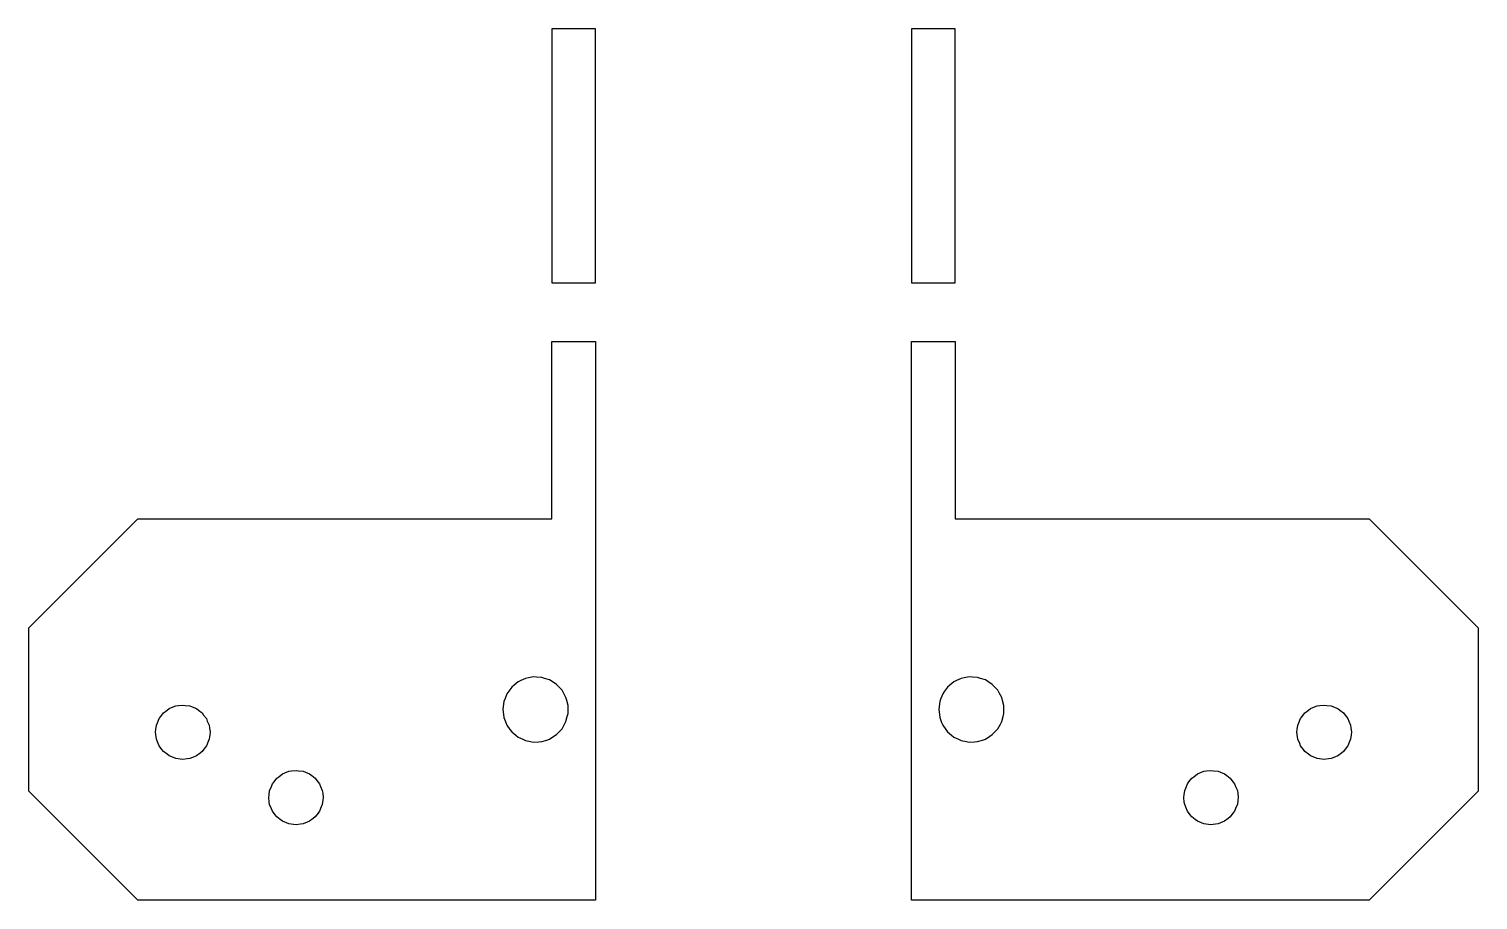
# Model space of a CAD drawing. Header units: metres. Extents: x -61 to 72, y 49 to 129.
import ezdxf

# ---------------------------------------------------------------- set-up
doc = ezdxf.new("R2010")
doc.units = ezdxf.units.M

msp = doc.modelspace()

# ---------------------------------------------------------------- linework, layer by layer
for p, q in [((-9.45, 128.95), (-13.25, 128.95)), ((-13.25, 128.95), (-13.25, 114.65)), ((-9.25, 128.95), (-9.45, 128.95)), ((-9.25, 126.35), (-9.25, 128.95)), ((19.95, 128.95), (19.75, 128.95)), ((19.75, 128.95), (19.75, 126.35)), ((23.75, 128.95), (19.95, 128.95)), ((23.75, 114.65), (23.75, 128.95)), ((-9.25, 108.35), (-9.25, 126.35)), ((19.75, 126.35), (19.75, 108.35)), ((-13.25, 114.65), (-13.25, 105.65)), ((-13.25, 114.65), (-13.25, 114.65)), ((23.75, 105.65), (23.75, 114.65)), ((-9.25, 105.65), (-9.25, 108.35)), ((19.75, 108.35), (19.75, 105.65)), ((-13.25, 105.65), (-11.05, 105.65)), ((-11.05, 105.65), (-9.25, 105.65)), ((19.75, 105.65), (21.95, 105.65)), ((21.95, 105.65), (23.75, 105.65)), ((21.95, 105.65), (21.95, 105.65)), ((-13.25, 94.4), (-13.25, 100.25)), ((-13.25, 100.25), (-11.45, 100.25)), ((-11.45, 100.25), (-9.25, 100.25)), ((-9.25, 100.25), (-9.25, 97.55)), ((19.75, 97.55), (19.75, 100.25)), ((19.75, 100.25), (21.55, 100.25)), ((21.55, 100.25), (23.75, 100.25)), ((23.75, 100.25), (23.75, 94.4)), ((-9.25, 97.55), (-9.25, 54.35)), ((19.75, 54.35), (19.75, 97.55)), ((-13.25, 83.95), (-13.25, 94.4)), ((23.75, 94.4), (23.75, 83.95)), ((-54.92, 80.29), (-51.25, 83.95)), ((-51.25, 83.95), (-37.32, 83.95)), ((-37.32, 83.95), (-13.25, 83.95)), ((-37.32, 83.95), (-37.32, 83.95)), ((23.75, 83.95), (37.68, 83.95)), ((37.68, 83.95), (61.75, 83.95)), ((37.68, 83.95), (37.68, 83.95)), ((61.75, 83.95), (68.08, 77.62)), ((-61.25, 73.95), (-54.92, 80.29)), ((68.08, 77.62), (71.75, 73.95)), ((-61.25, 64.45), (-61.25, 73.95)), ((71.75, 73.95), (71.75, 68.45)), ((-15.68, 69.31), (-16.11, 69.1)), ((-15.41, 69.36), (-15.68, 69.31)), ((-14.94, 69.45), (-15.41, 69.36)), ((-14.66, 69.43), (-14.94, 69.45)), ((-14.19, 69.4), (-14.66, 69.43)), ((-13.93, 69.31), (-14.19, 69.4)), ((-13.47, 69.17), (-13.93, 69.31)), ((-13.24, 69.02), (-13.47, 69.17)), ((24.32, 69.31), (23.89, 69.1)), ((24.59, 69.36), (24.32, 69.31)), ((25.06, 69.45), (24.59, 69.36)), ((25.34, 69.43), (25.06, 69.45)), ((25.81, 69.4), (25.34, 69.43)), ((26.07, 69.31), (25.81, 69.4)), ((26.53, 69.17), (26.07, 69.31)), ((26.76, 69.02), (26.53, 69.17)), ((-17.38, 67.9), (-17.55, 67.45)), ((-17.22, 68.12), (-17.38, 67.9)), ((-16.94, 68.51), (-17.22, 68.12)), ((-16.72, 68.68), (-16.94, 68.51)), ((-16.36, 68.99), (-16.72, 68.68)), ((-16.72, 68.68), (-16.72, 68.68)), ((-16.11, 69.1), (-16.36, 68.99)), ((-12.84, 68.76), (-13.24, 69.02)), ((-12.65, 68.56), (-12.84, 68.76)), ((-12.32, 68.22), (-12.65, 68.56)), ((-12.19, 67.97), (-12.32, 68.22)), ((-11.96, 67.56), (-12.19, 67.97)), ((22.62, 67.9), (22.45, 67.45)), ((22.78, 68.12), (22.62, 67.9)), ((23.06, 68.51), (22.78, 68.12)), ((23.28, 68.68), (23.06, 68.51)), ((23.64, 68.99), (23.28, 68.68)), ((23.28, 68.68), (23.28, 68.68)), ((23.89, 69.1), (23.64, 68.99)), ((27.16, 68.76), (26.76, 69.02)), ((27.35, 68.56), (27.16, 68.76)), ((27.68, 68.22), (27.35, 68.56)), ((27.81, 67.97), (27.68, 68.22)), ((28.04, 67.56), (27.81, 67.97)), ((71.75, 68.45), (71.75, 58.95)), ((-48.71, 66.28), (-48.38, 66.53)), ((-48.38, 66.53), (-48.16, 66.62)), ((-48.16, 66.62), (-47.78, 66.78)), ((-47.78, 66.78), (-47.54, 66.81)), ((-47.78, 66.78), (-47.78, 66.78)), ((-47.54, 66.81), (-47.13, 66.86)), ((-47.13, 66.86), (-46.9, 66.83)), ((-46.9, 66.83), (-46.49, 66.78)), ((-46.49, 66.78), (-46.26, 66.69)), ((-46.26, 66.69), (-45.88, 66.53)), ((-45.88, 66.53), (-45.69, 66.38)), ((-17.72, 66.73), (-17.75, 66.45)), ((-17.66, 67.2), (-17.72, 66.73)), ((-17.55, 67.45), (-17.66, 67.2)), ((-11.89, 67.29), (-11.96, 67.56)), ((-11.77, 66.83), (-11.89, 67.29)), ((-11.77, 66.55), (-11.77, 66.83)), ((-11.77, 66.08), (-11.77, 66.55)), ((22.28, 66.73), (22.25, 66.45)), ((22.34, 67.2), (22.28, 66.73)), ((22.45, 67.45), (22.34, 67.2)), ((28.11, 67.29), (28.04, 67.56)), ((28.23, 66.83), (28.11, 67.29)), ((28.23, 66.55), (28.23, 66.83)), ((28.23, 66.08), (28.23, 66.55)), ((56.05, 66.28), (56.38, 66.53)), ((56.38, 66.53), (56.6, 66.62)), ((56.6, 66.62), (56.99, 66.78)), ((56.99, 66.78), (57.22, 66.81)), ((56.99, 66.78), (56.99, 66.78)), ((57.22, 66.81), (57.63, 66.86)), ((57.63, 66.86), (57.87, 66.83)), ((57.87, 66.83), (58.28, 66.78)), ((58.28, 66.78), (58.5, 66.69)), ((58.5, 66.69), (58.88, 66.53)), ((58.88, 66.53), (59.07, 66.38)), ((-49.55, 65.01), (-49.46, 65.23)), ((-49.46, 65.23), (-49.3, 65.61)), ((-49.3, 65.61), (-49.15, 65.8)), ((-49.15, 65.8), (-48.9, 66.13)), ((-48.9, 66.13), (-48.71, 66.28)), ((-45.69, 66.38), (-45.36, 66.13)), ((-45.36, 66.13), (-45.22, 65.94)), ((-45.22, 65.94), (-44.97, 65.61)), ((-44.97, 65.61), (-44.88, 65.39)), ((-44.88, 65.39), (-44.72, 65.01)), ((-17.75, 66.45), (-17.69, 65.98)), ((-17.69, 65.98), (-17.66, 65.71)), ((-17.66, 65.71), (-17.48, 65.26)), ((-17.48, 65.26), (-17.38, 65.01)), ((-12.09, 65.11), (-11.96, 65.35)), ((-11.96, 65.35), (-11.84, 65.81)), ((-11.84, 65.81), (-11.77, 66.08)), ((22.25, 66.45), (22.31, 65.98)), ((22.31, 65.98), (22.34, 65.71)), ((22.34, 65.71), (22.52, 65.26)), ((22.52, 65.26), (22.62, 65.01)), ((27.91, 65.11), (28.04, 65.35)), ((28.04, 65.35), (28.16, 65.81)), ((28.16, 65.81), (28.23, 66.08)), ((55.22, 65.01), (55.31, 65.23)), ((55.31, 65.23), (55.47, 65.61)), ((55.47, 65.61), (55.61, 65.8)), ((55.61, 65.8), (55.86, 66.13)), ((55.86, 66.13), (56.05, 66.28)), ((59.07, 66.38), (59.4, 66.13)), ((59.4, 66.13), (59.55, 65.94)), ((59.55, 65.94), (59.8, 65.61)), ((59.8, 65.61), (59.89, 65.39)), ((59.89, 65.39), (60.05, 65.01)), ((-61.25, 58.95), (-61.25, 64.45)), ((-49.63, 64.36), (-49.6, 64.6)), ((-49.58, 63.95), (-49.63, 64.36)), ((-49.6, 64.6), (-49.55, 65.01)), ((-49.55, 63.72), (-49.58, 63.95)), ((-44.72, 65.01), (-44.69, 64.77)), ((-44.66, 64.13), (-44.72, 63.72)), ((-44.69, 64.77), (-44.63, 64.36)), ((-44.63, 64.36), (-44.66, 64.13)), ((-17.38, 65.01), (-17.1, 64.62)), ((-17.1, 64.62), (-16.94, 64.4)), ((-16.94, 64.4), (-16.57, 64.09)), ((-16.57, 64.09), (-16.36, 63.92)), ((-16.36, 63.92), (-15.93, 63.72)), ((-13.47, 63.74), (-13.07, 63.99)), ((-13.07, 63.99), (-12.84, 64.14)), ((-12.84, 64.14), (-12.51, 64.49)), ((-12.51, 64.49), (-12.32, 64.69)), ((-12.32, 64.69), (-12.09, 65.11)), ((22.62, 65.01), (22.9, 64.62)), ((22.9, 64.62), (23.06, 64.4)), ((23.06, 64.4), (23.43, 64.09)), ((23.43, 64.09), (23.64, 63.92)), ((23.64, 63.92), (24.07, 63.72)), ((26.53, 63.74), (26.93, 63.99)), ((26.93, 63.99), (27.16, 64.14)), ((27.16, 64.14), (27.49, 64.49)), ((27.49, 64.49), (27.68, 64.69)), ((27.68, 64.69), (27.91, 65.11)), ((55.13, 64.36), (55.16, 64.6)), ((55.19, 63.95), (55.13, 64.36)), ((55.16, 64.6), (55.22, 65.01)), ((55.22, 63.72), (55.19, 63.95)), ((60.05, 65.01), (60.08, 64.77)), ((60.1, 64.13), (60.05, 63.72)), ((60.08, 64.77), (60.13, 64.36)), ((60.13, 64.36), (60.1, 64.13)), ((-49.39, 63.33), (-49.55, 63.72)), ((-49.3, 63.11), (-49.39, 63.33)), ((-49.05, 62.79), (-49.3, 63.11)), ((-48.9, 62.6), (-49.05, 62.79)), ((-48.57, 62.34), (-48.9, 62.6)), ((-45.36, 62.6), (-45.55, 62.45)), ((-45.11, 62.92), (-45.36, 62.6)), ((-44.97, 63.11), (-45.11, 62.92)), ((-44.81, 63.5), (-44.97, 63.11)), ((-44.72, 63.72), (-44.81, 63.5)), ((-15.93, 63.72), (-15.68, 63.6)), ((-15.68, 63.6), (-15.21, 63.51)), ((-15.21, 63.51), (-14.94, 63.46)), ((-14.94, 63.46), (-14.46, 63.49)), ((-14.46, 63.49), (-14.19, 63.51)), ((-14.19, 63.51), (-13.73, 63.65)), ((-13.73, 63.65), (-13.47, 63.74)), ((24.07, 63.72), (24.32, 63.6)), ((24.32, 63.6), (24.79, 63.51)), ((24.79, 63.51), (25.06, 63.46)), ((25.06, 63.46), (25.54, 63.49)), ((25.54, 63.49), (25.81, 63.51)), ((25.81, 63.51), (26.27, 63.65)), ((26.27, 63.65), (26.53, 63.74)), ((55.38, 63.33), (55.22, 63.72)), ((55.47, 63.11), (55.38, 63.33)), ((55.72, 62.79), (55.47, 63.11)), ((55.86, 62.6), (55.72, 62.79)), ((56.19, 62.34), (55.86, 62.6)), ((59.4, 62.6), (59.21, 62.45)), ((59.65, 62.92), (59.4, 62.6)), ((59.8, 63.11), (59.65, 62.92)), ((59.96, 63.5), (59.8, 63.11)), ((60.05, 63.72), (59.96, 63.5)), ((-48.38, 62.2), (-48.57, 62.34)), ((-48, 62.04), (-48.38, 62.2)), ((-47.78, 61.95), (-48, 62.04)), ((-47.37, 61.89), (-47.78, 61.95)), ((-47.13, 61.86), (-47.37, 61.89)), ((-46.72, 61.92), (-47.13, 61.86)), ((-46.49, 61.95), (-46.72, 61.92)), ((-46.1, 62.11), (-46.49, 61.95)), ((-45.88, 62.2), (-46.1, 62.11)), ((-45.55, 62.45), (-45.88, 62.2)), ((56.38, 62.2), (56.19, 62.34)), ((56.76, 62.04), (56.38, 62.2)), ((56.99, 61.95), (56.76, 62.04)), ((57.4, 61.89), (56.99, 61.95)), ((57.63, 61.86), (57.4, 61.89)), ((58.04, 61.92), (57.63, 61.86)), ((58.28, 61.95), (58.04, 61.92)), ((58.66, 62.11), (58.28, 61.95)), ((58.88, 62.2), (58.66, 62.11)), ((59.21, 62.45), (58.88, 62.2)), ((-38.76, 59.8), (-38.51, 60.13)), ((-38.51, 60.13), (-38.32, 60.28)), ((-38.32, 60.28), (-37.99, 60.53)), ((-37.99, 60.53), (-37.77, 60.62)), ((-37.77, 60.62), (-37.39, 60.78)), ((-37.39, 60.78), (-37.15, 60.81)), ((-37.15, 60.81), (-36.74, 60.86)), ((-36.74, 60.86), (-36.5, 60.83)), ((-36.5, 60.83), (-36.09, 60.78)), ((-36.09, 60.78), (-35.87, 60.69)), ((-35.87, 60.69), (-35.49, 60.53)), ((-35.49, 60.53), (-35.3, 60.38)), ((-35.3, 60.38), (-34.97, 60.13)), ((-34.97, 60.13), (-34.83, 59.94)), ((-34.83, 59.94), (-34.58, 59.61)), ((45.22, 59.8), (45.47, 60.13)), ((45.47, 60.13), (45.66, 60.28)), ((45.66, 60.28), (45.99, 60.53)), ((45.99, 60.53), (46.21, 60.62)), ((46.21, 60.62), (46.59, 60.78)), ((46.59, 60.78), (46.83, 60.81)), ((46.83, 60.81), (47.24, 60.86)), ((47.24, 60.86), (47.48, 60.83)), ((47.48, 60.83), (47.89, 60.78)), ((47.89, 60.78), (48.11, 60.69)), ((48.11, 60.69), (48.49, 60.53)), ((48.49, 60.53), (48.68, 60.38)), ((48.68, 60.38), (49.01, 60.13)), ((49.01, 60.13), (49.15, 59.94)), ((49.15, 59.94), (49.41, 59.61)), ((-57.58, 55.29), (-61.25, 58.95)), ((-39.24, 58.36), (-39.21, 58.6)), ((-39.21, 58.6), (-39.16, 59.01)), ((-39.16, 59.01), (-39.06, 59.23)), ((-39.16, 59.01), (-39.16, 59.01)), ((-39.06, 59.23), (-38.91, 59.61)), ((-38.91, 59.61), (-38.76, 59.8)), ((-34.58, 59.61), (-34.48, 59.39)), ((-34.48, 59.39), (-34.33, 59.01)), ((-34.33, 59.01), (-34.29, 58.77)), ((-34.29, 58.77), (-34.24, 58.36)), ((44.74, 58.36), (44.77, 58.6)), ((44.77, 58.6), (44.83, 59.01)), ((44.83, 59.01), (44.92, 59.23)), ((44.92, 59.23), (45.08, 59.61)), ((45.08, 59.61), (45.22, 59.8)), ((49.41, 59.61), (49.5, 59.39)), ((49.5, 59.39), (49.66, 59.01)), ((49.66, 59.01), (49.69, 58.77)), ((49.69, 58.77), (49.74, 58.36)), ((71.75, 58.95), (65.42, 52.62)), ((-39.19, 57.95), (-39.24, 58.36)), ((-39.16, 57.72), (-39.19, 57.95)), ((-39, 57.33), (-39.16, 57.72)), ((-38.91, 57.11), (-39, 57.33)), ((-34.42, 57.5), (-34.58, 57.11)), ((-34.33, 57.72), (-34.42, 57.5)), ((-34.27, 58.13), (-34.33, 57.72)), ((-34.24, 58.36), (-34.27, 58.13)), ((44.79, 57.95), (44.74, 58.36)), ((44.83, 57.72), (44.79, 57.95)), ((44.98, 57.33), (44.83, 57.72)), ((45.08, 57.11), (44.98, 57.33)), ((49.56, 57.5), (49.41, 57.11)), ((49.66, 57.72), (49.56, 57.5)), ((49.71, 58.13), (49.66, 57.72)), ((49.74, 58.36), (49.71, 58.13)), ((-38.65, 56.79), (-38.91, 57.11)), ((-38.51, 56.6), (-38.65, 56.79)), ((-38.18, 56.34), (-38.51, 56.6)), ((-37.99, 56.2), (-38.18, 56.34)), ((-37.61, 56.04), (-37.99, 56.2)), ((-37.39, 55.95), (-37.61, 56.04)), ((-36.98, 55.89), (-37.39, 55.95)), ((-36.74, 55.86), (-36.98, 55.89)), ((-36.33, 55.92), (-36.74, 55.86)), ((-36.09, 55.95), (-36.33, 55.92)), ((-35.71, 56.11), (-36.09, 55.95)), ((-35.49, 56.2), (-35.71, 56.11)), ((-35.16, 56.45), (-35.49, 56.2)), ((-34.97, 56.6), (-35.16, 56.45)), ((-34.72, 56.92), (-34.97, 56.6)), ((-34.58, 57.11), (-34.72, 56.92)), ((45.33, 56.79), (45.08, 57.11)), ((45.47, 56.6), (45.33, 56.79)), ((45.8, 56.34), (45.47, 56.6)), ((45.99, 56.2), (45.8, 56.34)), ((46.37, 56.04), (45.99, 56.2)), ((46.59, 55.95), (46.37, 56.04)), ((47, 55.89), (46.59, 55.95)), ((47.24, 55.86), (47, 55.89)), ((47.65, 55.92), (47.24, 55.86)), ((47.89, 55.95), (47.65, 55.92)), ((48.27, 56.11), (47.89, 55.95)), ((48.49, 56.2), (48.27, 56.11)), ((48.82, 56.45), (48.49, 56.2)), ((49.01, 56.6), (48.82, 56.45)), ((49.26, 56.92), (49.01, 56.6)), ((49.41, 57.11), (49.26, 56.92)), ((49.41, 57.11), (49.41, 57.11)), ((-51.25, 48.95), (-57.58, 55.29)), ((-9.25, 54.35), (-9.25, 48.95)), ((19.75, 48.95), (19.75, 54.35)), ((65.42, 52.62), (61.75, 48.95)), ((-11.35, 48.95), (-51.25, 48.95)), ((-9.25, 48.95), (-11.35, 48.95)), ((21.85, 48.95), (19.75, 48.95)), ((61.75, 48.95), (21.85, 48.95))]:
    msp.add_line(p, q)

doc.saveas('drawing.dxf')
